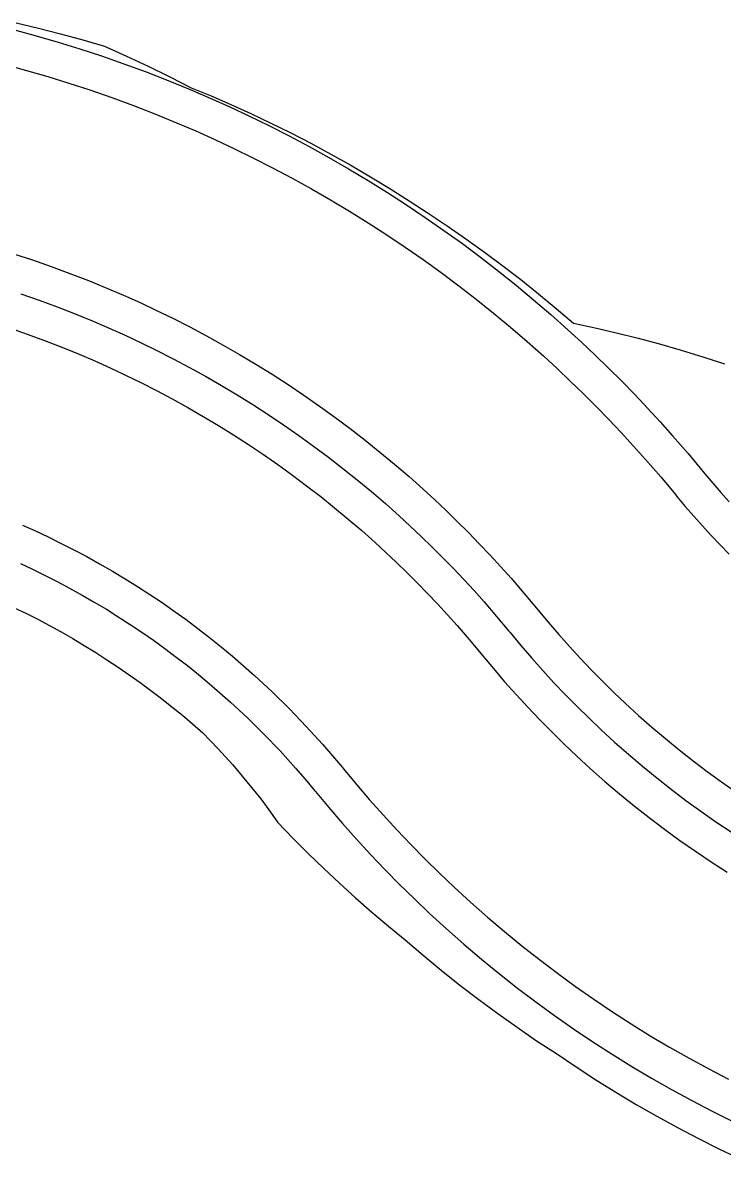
# Model space of a CAD drawing. Extents: x 8855 to 9481, y 3861 to 4019.
# Drawn here: x 9168.1 to 9246.3, y 3871.8 to 3998.5 of the extents above; entities that cross this region are included whole.
import ezdxf

# ---------------------------------------------------------------- set-up
doc = ezdxf.new("R2010")
doc.units = 0
doc.header["$MEASUREMENT"] = 0
doc.layers.add('TRIMBLE_ROAD', color=7, linetype='CONTINUOUS')

msp = doc.modelspace()

# ---------------------------------------------------------------- linework, layer by layer
at = {"layer": 'TRIMBLE_ROAD', "color": 1}
for points in [[(9167.422205, 3998.539347, 1960.168267), (9169.89764, 3997.94845, 1960.150864), (9172.363938, 3997.314957, 1960.13346), (9174.820365, 3996.639009, 1960.116057), (9177.266192, 3995.920758, 1960.098654), (9179.711479, 3994.827225, 1960.180648), (9182.132935, 3993.691499, 1960.262642), (9184.529832, 3992.514082, 1960.344636), (9186.901457, 3991.295491, 1960.42663), (9189.130266, 3990.374156, 1960.482111), (9191.344277, 3989.41647, 1960.537593), (9193.542899, 3988.422671, 1960.593074), (9195.725541, 3987.393006, 1960.648556), (9197.996794, 3986.266143, 1960.675006), (9200.24886, 3985.100423, 1960.701457), (9202.481075, 3983.896174, 1960.727907), (9204.69278, 3982.653733, 1960.754358), (9206.883321, 3981.37345, 1960.780808), (9209.052051, 3980.055685, 1960.807259), (9211.198328, 3978.70081, 1960.833709), (9213.321518, 3977.309208, 1960.86016), (9215.434228, 3975.899962, 1960.892336), (9217.523236, 3974.454328, 1960.924513), (9219.587913, 3972.972705, 1960.956689), (9221.62764, 3971.455503, 1960.988865), (9223.641803, 3969.903141, 1961.021041), (9225.629797, 3968.316051, 1961.053218), (9227.591023, 3966.694674, 1961.085394), (9229.524888, 3965.039461, 1961.11757), (9231.912294, 3964.532768, 1961.4443), (9234.305027, 3963.980615, 1961.771029), (9236.702277, 3963.382755, 1962.097758), (9239.103231, 3962.738954, 1962.424487), (9241.507069, 3962.048993, 1962.751216), (9243.912965, 3961.312666, 1963.077946), (9246.320089, 3960.529782, 1963.404675)], [(9167.422205, 3998.539347, 1960.168267), (9169.89764, 3997.94845, 1960.150864), (9172.363938, 3997.314957, 1960.13346), (9174.820365, 3996.639009, 1960.116057), (9177.266192, 3995.920758, 1960.098654), (9179.711479, 3994.827225, 1960.180648), (9182.132935, 3993.691499, 1960.262642), (9184.529832, 3992.514082, 1960.344636), (9186.901457, 3991.295491, 1960.42663), (9189.130266, 3990.374156, 1960.482111), (9191.344277, 3989.41647, 1960.537593), (9193.542899, 3988.422671, 1960.593074), (9195.725541, 3987.393006, 1960.648556), (9197.996794, 3986.266143, 1960.675006), (9200.24886, 3985.100423, 1960.701457), (9202.481075, 3983.896174, 1960.727907), (9204.69278, 3982.653733, 1960.754358), (9206.883321, 3981.37345, 1960.780808), (9209.052051, 3980.055685, 1960.807259), (9211.198328, 3978.70081, 1960.833709), (9213.321518, 3977.309208, 1960.86016), (9215.434228, 3975.899962, 1960.892336), (9217.523236, 3974.454328, 1960.924513), (9219.587913, 3972.972705, 1960.956689), (9221.62764, 3971.455503, 1960.988865), (9223.641803, 3969.903141, 1961.021041), (9225.629797, 3968.316051, 1961.053218), (9227.591023, 3966.694674, 1961.085394), (9229.524888, 3965.039461, 1961.11757), (9231.912294, 3964.532768, 1961.4443), (9234.305027, 3963.980615, 1961.771029), (9236.702277, 3963.382755, 1962.097758), (9239.103231, 3962.738954, 1962.424487), (9241.507069, 3962.048993, 1962.751216), (9243.912965, 3961.312666, 1963.077946), (9246.320089, 3960.529782, 1963.404675)], [(9167.212481, 3997.742683, 1960.248771), (9169.652512, 3997.077995, 1960.282856), (9172.08083, 3996.371713, 1960.31694), (9174.496725, 3995.624041, 1960.351025), (9176.899492, 3994.835198, 1960.385109), (9179.402753, 3993.964554, 1960.40971), (9181.890022, 3993.049224, 1960.434311), (9184.360502, 3992.089502, 1960.458911), (9186.813399, 3991.085694, 1960.483512), (9189.025676, 3990.135907, 1960.502386), (9191.22221, 3989.15026, 1960.521259), (9193.402421, 3988.129013, 1960.540133), (9195.56573, 3987.072436, 1960.559007), (9197.819302, 3985.924839, 1960.578832), (9200.052935, 3984.738903, 1960.598658), (9202.265979, 3983.514975, 1960.618483), (9204.457786, 3982.253411, 1960.638308), (9206.627717, 3980.954581, 1960.658134), (9208.775139, 3979.618862, 1960.677959), (9210.899424, 3978.246646, 1960.697785), (9212.999951, 3976.838333, 1960.71761), (9215.076109, 3975.394335, 1960.737435), (9217.12729, 3973.915072, 1960.757261), (9219.152896, 3972.400977, 1960.777086), (9221.152335, 3970.852491, 1960.796912), (9223.125023, 3969.270068, 1960.816737), (9225.070384, 3967.654169, 1960.836563), (9226.987851, 3966.005265, 1960.856388), (9228.876864, 3964.323839, 1960.876213), (9230.40795, 3962.917685, 1960.89251), (9231.919134, 3961.490164, 1960.908807), (9233.410118, 3960.041558, 1960.925103), (9234.880609, 3958.572153, 1960.9414), (9236.330316, 3957.082239, 1960.957697), (9237.758953, 3955.57211, 1960.973993), (9239.166238, 3954.042064, 1960.99029), (9240.551893, 3952.492402, 1961.006586), (9242.273029, 3950.504815, 1961.006088), (9243.958586, 3948.486967, 1961.00559), (9244.139166, 3948.26641, 1961.005536), (9245.022485, 3947.203816, 1961.005108), (9245.923584, 3946.156257, 1961.00468), (9246.842207, 3945.124031, 1961.004251)], [(9167.212481, 3997.742683, 1960.248771), (9169.652512, 3997.077995, 1960.282856), (9172.08083, 3996.371713, 1960.31694), (9174.496725, 3995.624041, 1960.351025), (9176.899492, 3994.835198, 1960.385109), (9179.402753, 3993.964554, 1960.40971), (9181.890022, 3993.049224, 1960.434311), (9184.360502, 3992.089502, 1960.458911), (9186.813399, 3991.085694, 1960.483512), (9189.025676, 3990.135907, 1960.502386), (9191.22221, 3989.15026, 1960.521259), (9193.402421, 3988.129013, 1960.540133), (9195.56573, 3987.072436, 1960.559007), (9197.819302, 3985.924839, 1960.578832), (9200.052935, 3984.738903, 1960.598658), (9202.265979, 3983.514975, 1960.618483), (9204.457786, 3982.253411, 1960.638308), (9206.627717, 3980.954581, 1960.658134), (9208.775139, 3979.618862, 1960.677959), (9210.899424, 3978.246646, 1960.697785), (9212.999951, 3976.838333, 1960.71761), (9215.076109, 3975.394335, 1960.737435), (9217.12729, 3973.915072, 1960.757261), (9219.152896, 3972.400977, 1960.777086), (9221.152335, 3970.852491, 1960.796912), (9223.125023, 3969.270068, 1960.816737), (9225.070384, 3967.654169, 1960.836563), (9226.987851, 3966.005265, 1960.856388), (9228.876864, 3964.323839, 1960.876213), (9230.40795, 3962.917685, 1960.89251), (9231.919134, 3961.490164, 1960.908807), (9233.410118, 3960.041558, 1960.925103), (9234.880609, 3958.572153, 1960.9414), (9236.330316, 3957.082239, 1960.957697), (9237.758953, 3955.57211, 1960.973993), (9239.166238, 3954.042064, 1960.99029), (9240.551893, 3952.492402, 1961.006586), (9242.273029, 3950.504815, 1961.006088), (9243.958586, 3948.486967, 1961.00559), (9244.139166, 3948.26641, 1961.005536), (9245.022485, 3947.203816, 1961.005108), (9245.923584, 3946.156257, 1961.00468), (9246.842207, 3945.124031, 1961.004251)], [(9166.194165, 3993.874475, 1960.368771), (9168.56825, 3993.227752, 1960.402856), (9170.930937, 3992.540558, 1960.43694), (9173.281538, 3991.813093, 1960.471025), (9175.619365, 3991.045571, 1960.505109), (9178.054971, 3990.198458, 1960.52971), (9180.475017, 3989.307867, 1960.554311), (9182.878726, 3988.374082, 1960.578911), (9185.265329, 3987.397404, 1960.603512), (9187.417815, 3986.473288, 1960.622386), (9189.554983, 3985.51428, 1960.641259), (9191.676269, 3984.520634, 1960.660133), (9193.781111, 3983.492613, 1960.679007), (9195.973775, 3982.376032, 1960.698832), (9198.14704, 3981.222149, 1960.718658), (9200.300271, 3980.0313, 1960.738483), (9202.432841, 3978.803832, 1960.758308), (9204.544125, 3977.540105, 1960.778134), (9206.633508, 3976.240487, 1960.797959), (9208.70038, 3974.905358, 1960.817785), (9210.744137, 3973.535108, 1960.83761), (9212.764182, 3972.130136, 1960.857435), (9214.759925, 3970.690853, 1960.877261), (9216.730785, 3969.21768, 1960.897086), (9218.676185, 3967.711045, 1960.916912), (9220.595557, 3966.17139, 1960.936737), (9222.488342, 3964.599164, 1960.956563), (9224.353985, 3962.994825, 1960.976388), (9226.191943, 3961.358843, 1960.996213), (9227.681648, 3959.990693, 1961.01251), (9229.15199, 3958.601754, 1961.028807), (9230.602677, 3957.192299, 1961.045103), (9232.033425, 3955.762608, 1961.0614), (9233.443951, 3954.312962, 1961.077697), (9234.833976, 3952.843647, 1961.093993), (9236.203226, 3951.354953, 1961.11029), (9237.551431, 3949.847174, 1961.126586), (9239.22605, 3947.913306, 1961.126088), (9240.866051, 3945.949994, 1961.12559), (9241.04175, 3945.735398, 1961.125536), (9241.968158, 3944.62097, 1961.125108), (9242.913214, 3943.522312, 1961.12468), (9243.876648, 3942.439733, 1961.124251), (9244.858187, 3941.373543, 1961.123823), (9245.857553, 3940.324044, 1961.123394), (9246.874462, 3939.291534, 1961.122966)], [(9166.194165, 3993.874475, 1960.368771), (9168.56825, 3993.227752, 1960.402856), (9170.930937, 3992.540558, 1960.43694), (9173.281538, 3991.813093, 1960.471025), (9175.619365, 3991.045571, 1960.505109), (9178.054971, 3990.198458, 1960.52971), (9180.475017, 3989.307867, 1960.554311), (9182.878726, 3988.374082, 1960.578911), (9185.265329, 3987.397404, 1960.603512), (9187.417815, 3986.473288, 1960.622386), (9189.554983, 3985.51428, 1960.641259), (9191.676269, 3984.520634, 1960.660133), (9193.781111, 3983.492613, 1960.679007), (9195.973775, 3982.376032, 1960.698832), (9198.14704, 3981.222149, 1960.718658), (9200.300271, 3980.0313, 1960.738483), (9202.432841, 3978.803832, 1960.758308), (9204.544125, 3977.540105, 1960.778134), (9206.633508, 3976.240487, 1960.797959), (9208.70038, 3974.905358, 1960.817785), (9210.744137, 3973.535108, 1960.83761), (9212.764182, 3972.130136, 1960.857435), (9214.759925, 3970.690853, 1960.877261), (9216.730785, 3969.21768, 1960.897086), (9218.676185, 3967.711045, 1960.916912), (9220.595557, 3966.17139, 1960.936737), (9222.488342, 3964.599164, 1960.956563), (9224.353985, 3962.994825, 1960.976388), (9226.191943, 3961.358843, 1960.996213), (9227.681648, 3959.990693, 1961.01251), (9229.15199, 3958.601754, 1961.028807), (9230.602677, 3957.192299, 1961.045103), (9232.033425, 3955.762608, 1961.0614), (9233.443951, 3954.312962, 1961.077697), (9234.833976, 3952.843647, 1961.093993), (9236.203226, 3951.354953, 1961.11029), (9237.551431, 3949.847174, 1961.126586), (9239.22605, 3947.913306, 1961.126088), (9240.866051, 3945.949994, 1961.12559), (9241.04175, 3945.735398, 1961.125536), (9241.968158, 3944.62097, 1961.125108), (9242.913214, 3943.522312, 1961.12468), (9243.876648, 3942.439733, 1961.124251), (9244.858187, 3941.373543, 1961.123823), (9245.857553, 3940.324044, 1961.123394), (9246.874462, 3939.291534, 1961.122966)], [(9167.205603, 3972.758356, 1959.871025), (9169.218732, 3972.097434, 1959.905109), (9171.316059, 3971.367976, 1959.92971), (9173.399987, 3970.601078, 1959.954311), (9175.469848, 3969.796985, 1959.978911), (9177.524978, 3968.955957, 1960.003512), (9179.378507, 3968.16019, 1960.022386), (9181.218847, 3967.334378, 1960.041259), (9183.04551, 3966.478738, 1960.060133), (9184.858012, 3965.593498, 1960.079007), (9186.74614, 3964.631998, 1960.098832), (9188.617562, 3963.638376, 1960.118658), (9190.471734, 3962.612923, 1960.138483), (9192.308113, 3961.555937, 1960.158308), (9194.126164, 3960.467727, 1960.178134), (9195.925354, 3959.348612, 1960.197959), (9197.705161, 3958.198918, 1960.217785), (9199.465062, 3957.01898, 1960.23761), (9201.204546, 3955.809143, 1960.257435), (9202.923103, 3954.569761, 1960.277261), (9204.620232, 3953.301194, 1960.297086), (9206.295437, 3952.003815, 1960.316912), (9207.94823, 3950.678001, 1960.336737), (9209.578128, 3949.324139, 1960.356563), (9211.184654, 3947.942625, 1960.376388), (9212.76734, 3946.533863, 1960.396213), (9214.050142, 3945.355734, 1960.41251), (9215.316269, 3944.159703, 1960.428807), (9216.565473, 3942.946006, 1960.445103), (9217.797505, 3941.714883, 1960.4614), (9219.012124, 3940.466577, 1960.477697), (9220.20909, 3939.201333, 1960.493993), (9221.388167, 3937.919402, 1960.51029), (9222.549122, 3936.621037, 1960.526586), (9223.991155, 3934.955761, 1960.547198), (9225.403378, 3933.265132, 1960.56781), (9225.554674, 3933.080341, 1960.570044), (9226.696526, 3931.706744, 1960.587966), (9227.861362, 3930.352583, 1960.605888), (9229.04885, 3929.018242, 1960.62381), (9230.258655, 3927.704101, 1960.641732), (9231.490431, 3926.410532, 1960.659654), (9232.743831, 3925.137903, 1960.677576), (9234.018496, 3923.886575, 1960.695498), (9235.314067, 3922.656904, 1960.71342), (9236.771145, 3921.322283, 1960.733245), (9238.252847, 3920.015053, 1960.753071), (9239.758658, 3918.735669, 1960.772896), (9241.288056, 3917.484576, 1960.792722), (9242.840508, 3916.262209, 1960.812547), (9244.415476, 3915.068991, 1960.832373), (9246.012412, 3913.905339, 1960.852198), (9247.63076, 3912.771655, 1960.872023)], [(9167.205603, 3972.758356, 1959.871025), (9169.218732, 3972.097434, 1959.905109), (9171.316059, 3971.367976, 1959.92971), (9173.399987, 3970.601078, 1959.954311), (9175.469848, 3969.796985, 1959.978911), (9177.524978, 3968.955957, 1960.003512), (9179.378507, 3968.16019, 1960.022386), (9181.218847, 3967.334378, 1960.041259), (9183.04551, 3966.478738, 1960.060133), (9184.858012, 3965.593498, 1960.079007), (9186.74614, 3964.631998, 1960.098832), (9188.617562, 3963.638376, 1960.118658), (9190.471734, 3962.612923, 1960.138483), (9192.308113, 3961.555937, 1960.158308), (9194.126164, 3960.467727, 1960.178134), (9195.925354, 3959.348612, 1960.197959), (9197.705161, 3958.198918, 1960.217785), (9199.465062, 3957.01898, 1960.23761), (9201.204546, 3955.809143, 1960.257435), (9202.923103, 3954.569761, 1960.277261), (9204.620232, 3953.301194, 1960.297086), (9206.295437, 3952.003815, 1960.316912), (9207.94823, 3950.678001, 1960.336737), (9209.578128, 3949.324139, 1960.356563), (9211.184654, 3947.942625, 1960.376388), (9212.76734, 3946.533863, 1960.396213), (9214.050142, 3945.355734, 1960.41251), (9215.316269, 3944.159703, 1960.428807), (9216.565473, 3942.946006, 1960.445103), (9217.797505, 3941.714883, 1960.4614), (9219.012124, 3940.466577, 1960.477697), (9220.20909, 3939.201333, 1960.493993), (9221.388167, 3937.919402, 1960.51029), (9222.549122, 3936.621037, 1960.526586), (9223.991155, 3934.955761, 1960.547198), (9225.403378, 3933.265132, 1960.56781), (9225.554674, 3933.080341, 1960.570044), (9226.696526, 3931.706744, 1960.587966), (9227.861362, 3930.352583, 1960.605888), (9229.04885, 3929.018242, 1960.62381), (9230.258655, 3927.704101, 1960.641732), (9231.490431, 3926.410532, 1960.659654), (9232.743831, 3925.137903, 1960.677576), (9234.018496, 3923.886575, 1960.695498), (9235.314067, 3922.656904, 1960.71342), (9236.771145, 3921.322283, 1960.733245), (9238.252847, 3920.015053, 1960.753071), (9239.758658, 3918.735669, 1960.772896), (9241.288056, 3917.484576, 1960.792722), (9242.840508, 3916.262209, 1960.812547), (9244.415476, 3915.068991, 1960.832373), (9246.012412, 3913.905339, 1960.852198), (9247.63076, 3912.771655, 1960.872023)], [(9167.938605, 3968.307807, 1959.785109), (9169.968276, 3967.601879, 1959.80971), (9171.984981, 3966.85972, 1959.834311), (9173.988072, 3966.081566, 1959.858911), (9175.976908, 3965.267668, 1959.883512), (9177.770646, 3964.497571, 1959.902386), (9179.55162, 3963.698397, 1959.921259), (9181.319358, 3962.870359, 1959.940133), (9183.073393, 3962.013675, 1959.959007), (9184.900613, 3961.083191, 1959.978832), (9186.711667, 3960.121622, 1959.998658), (9188.506026, 3959.129247, 1960.018483), (9190.283168, 3958.106358, 1960.038308), (9192.042571, 3957.053252, 1960.058134), (9193.783724, 3955.970237, 1960.077959), (9195.506117, 3954.85763, 1960.097785), (9197.209248, 3953.715754, 1960.11761), (9198.892619, 3952.544944, 1960.137435), (9200.555738, 3951.345542, 1960.157261), (9202.198121, 3950.117897, 1960.177086), (9203.819288, 3948.862369, 1960.196912), (9205.418765, 3947.579323, 1960.216737), (9206.996085, 3946.269134, 1960.236563), (9208.550788, 3944.932185, 1960.256388), (9210.08242, 3943.568867, 1960.276213), (9211.323841, 3942.428742, 1960.29251), (9212.549125, 3941.271292, 1960.308807), (9213.758032, 3940.096747, 1960.325103), (9214.950321, 3938.905338, 1960.3414), (9216.125759, 3937.6973, 1960.357697), (9217.284113, 3936.47287, 1960.373993), (9218.425155, 3935.232292, 1960.39029), (9219.54866, 3933.97581, 1960.406586), (9220.944176, 3932.364253, 1960.427198), (9222.310843, 3930.72816, 1960.44781), (9222.457259, 3930.549329, 1960.450044), (9223.6422, 3929.123899, 1960.467966), (9224.850991, 3927.718637, 1960.485888), (9226.083291, 3926.333944, 1960.50381), (9227.338748, 3924.970213, 1960.521732), (9228.617007, 3923.62783, 1960.539654), (9229.917704, 3922.307177, 1960.557576), (9231.240471, 3921.008629, 1960.575498), (9232.58493, 3919.732555, 1960.59342), (9234.096992, 3918.347571, 1960.613245), (9235.634608, 3916.991012, 1960.633071), (9237.197243, 3915.66335, 1960.652896), (9238.784353, 3914.365046, 1960.672722), (9240.395389, 3913.096551, 1960.692547), (9242.029789, 3911.858306, 1960.712373), (9243.686987, 3910.650742, 1960.732198), (9245.366405, 3909.474278, 1960.752023), (9247.067461, 3908.329323, 1960.771849)], [(9167.938605, 3968.307807, 1959.785109), (9169.968276, 3967.601879, 1959.80971), (9171.984981, 3966.85972, 1959.834311), (9173.988072, 3966.081566, 1959.858911), (9175.976908, 3965.267668, 1959.883512), (9177.770646, 3964.497571, 1959.902386), (9179.55162, 3963.698397, 1959.921259), (9181.319358, 3962.870359, 1959.940133), (9183.073393, 3962.013675, 1959.959007), (9184.900613, 3961.083191, 1959.978832), (9186.711667, 3960.121622, 1959.998658), (9188.506026, 3959.129247, 1960.018483), (9190.283168, 3958.106358, 1960.038308), (9192.042571, 3957.053252, 1960.058134), (9193.783724, 3955.970237, 1960.077959), (9195.506117, 3954.85763, 1960.097785), (9197.209248, 3953.715754, 1960.11761), (9198.892619, 3952.544944, 1960.137435), (9200.555738, 3951.345542, 1960.157261), (9202.198121, 3950.117897, 1960.177086), (9203.819288, 3948.862369, 1960.196912), (9205.418765, 3947.579323, 1960.216737), (9206.996085, 3946.269134, 1960.236563), (9208.550788, 3944.932185, 1960.256388), (9210.08242, 3943.568867, 1960.276213), (9211.323841, 3942.428742, 1960.29251), (9212.549125, 3941.271292, 1960.308807), (9213.758032, 3940.096747, 1960.325103), (9214.950321, 3938.905338, 1960.3414), (9216.125759, 3937.6973, 1960.357697), (9217.284113, 3936.47287, 1960.373993), (9218.425155, 3935.232292, 1960.39029), (9219.54866, 3933.97581, 1960.406586), (9220.944176, 3932.364253, 1960.427198), (9222.310843, 3930.72816, 1960.44781), (9222.457259, 3930.549329, 1960.450044), (9223.6422, 3929.123899, 1960.467966), (9224.850991, 3927.718637, 1960.485888), (9226.083291, 3926.333944, 1960.50381), (9227.338748, 3924.970213, 1960.521732), (9228.617007, 3923.62783, 1960.539654), (9229.917704, 3922.307177, 1960.557576), (9231.240471, 3921.008629, 1960.575498), (9232.58493, 3919.732555, 1960.59342), (9234.096992, 3918.347571, 1960.613245), (9235.634608, 3916.991012, 1960.633071), (9237.197243, 3915.66335, 1960.652896), (9238.784353, 3914.365046, 1960.672722), (9240.395389, 3913.096551, 1960.692547), (9242.029789, 3911.858306, 1960.712373), (9243.686987, 3910.650742, 1960.732198), (9245.366405, 3909.474278, 1960.752023), (9247.067461, 3908.329323, 1960.771849)], [(9166.658478, 3964.518179, 1959.905109), (9168.620494, 3963.835783, 1959.92971), (9170.569975, 3963.118362, 1959.954311), (9172.506297, 3962.366147, 1959.978911), (9174.428838, 3961.579378, 1960.003512), (9176.162785, 3960.834951, 1960.022386), (9177.884392, 3960.062417, 1960.041259), (9179.593206, 3959.26198, 1960.060133), (9181.288773, 3958.433852, 1960.079007), (9183.055086, 3957.534385, 1960.098832), (9184.805771, 3956.604867, 1960.118658), (9186.540319, 3955.645572, 1960.138483), (9188.258222, 3954.656779, 1960.158308), (9189.958979, 3953.638776, 1960.178134), (9191.642093, 3952.591862, 1960.197959), (9193.307073, 3951.516341, 1960.217785), (9194.953433, 3950.412529, 1960.23761), (9196.580691, 3949.280746, 1960.257435), (9198.188374, 3948.121324, 1960.277261), (9199.776011, 3946.9346, 1960.297086), (9201.343138, 3945.720923, 1960.316912), (9202.889299, 3944.480645, 1960.336737), (9204.414042, 3943.214129, 1960.356563), (9205.916922, 3941.921745, 1960.376388), (9207.397499, 3940.603871, 1960.396213), (9208.597539, 3939.50175, 1960.41251), (9209.781981, 3938.382882, 1960.428807), (9210.950591, 3937.247488, 1960.445103), (9212.103137, 3936.095793, 1960.4614), (9213.239394, 3934.928022, 1960.477697), (9214.359136, 3933.744408, 1960.493993), (9215.462144, 3932.545182, 1960.51029), (9216.548198, 3931.330582, 1960.526586), (9217.897197, 3929.772744, 1960.547198), (9219.218308, 3928.191187, 1960.56781), (9219.359844, 3928.018318, 1960.570044), (9220.587873, 3926.541053, 1960.587966), (9221.840621, 3925.084692, 1960.605888), (9223.117731, 3923.649646, 1960.62381), (9224.418842, 3922.236324, 1960.641732), (9225.743583, 3920.845128, 1960.659654), (9227.091578, 3919.476451, 1960.677576), (9228.462445, 3918.130683, 1960.695498), (9229.855794, 3916.808207, 1960.71342), (9231.42284, 3915.372859, 1960.733245), (9233.016369, 3913.966971, 1960.753071), (9234.635827, 3912.59103, 1960.772896), (9236.280651, 3911.245515, 1960.792722), (9237.950269, 3909.930893, 1960.812547), (9239.644102, 3908.647621, 1960.832373), (9241.361561, 3907.396146, 1960.852198), (9243.10205, 3906.176901, 1960.872023), (9244.864962, 3904.990311, 1960.891849), (9246.649686, 3903.836788, 1960.911674)], [(9166.658478, 3964.518179, 1959.905109), (9168.620494, 3963.835783, 1959.92971), (9170.569975, 3963.118362, 1959.954311), (9172.506297, 3962.366147, 1959.978911), (9174.428838, 3961.579378, 1960.003512), (9176.162785, 3960.834951, 1960.022386), (9177.884392, 3960.062417, 1960.041259), (9179.593206, 3959.26198, 1960.060133), (9181.288773, 3958.433852, 1960.079007), (9183.055086, 3957.534385, 1960.098832), (9184.805771, 3956.604867, 1960.118658), (9186.540319, 3955.645572, 1960.138483), (9188.258222, 3954.656779, 1960.158308), (9189.958979, 3953.638776, 1960.178134), (9191.642093, 3952.591862, 1960.197959), (9193.307073, 3951.516341, 1960.217785), (9194.953433, 3950.412529, 1960.23761), (9196.580691, 3949.280746, 1960.257435), (9198.188374, 3948.121324, 1960.277261), (9199.776011, 3946.9346, 1960.297086), (9201.343138, 3945.720923, 1960.316912), (9202.889299, 3944.480645, 1960.336737), (9204.414042, 3943.214129, 1960.356563), (9205.916922, 3941.921745, 1960.376388), (9207.397499, 3940.603871, 1960.396213), (9208.597539, 3939.50175, 1960.41251), (9209.781981, 3938.382882, 1960.428807), (9210.950591, 3937.247488, 1960.445103), (9212.103137, 3936.095793, 1960.4614), (9213.239394, 3934.928022, 1960.477697), (9214.359136, 3933.744408, 1960.493993), (9215.462144, 3932.545182, 1960.51029), (9216.548198, 3931.330582, 1960.526586), (9217.897197, 3929.772744, 1960.547198), (9219.218308, 3928.191187, 1960.56781), (9219.359844, 3928.018318, 1960.570044), (9220.587873, 3926.541053, 1960.587966), (9221.840621, 3925.084692, 1960.605888), (9223.117731, 3923.649646, 1960.62381), (9224.418842, 3922.236324, 1960.641732), (9225.743583, 3920.845128, 1960.659654), (9227.091578, 3919.476451, 1960.677576), (9228.462445, 3918.130683, 1960.695498), (9229.855794, 3916.808207, 1960.71342), (9231.42284, 3915.372859, 1960.733245), (9233.016369, 3913.966971, 1960.753071), (9234.635827, 3912.59103, 1960.772896), (9236.280651, 3911.245515, 1960.792722), (9237.950269, 3909.930893, 1960.812547), (9239.644102, 3908.647621, 1960.832373), (9241.361561, 3907.396146, 1960.852198), (9243.10205, 3906.176901, 1960.872023), (9244.864962, 3904.990311, 1960.891849), (9246.649686, 3903.836788, 1960.911674)], [(9168.123477, 3942.521854, 1960.138056), (9169.548256, 3941.882515, 1960.173684), (9170.962447, 3941.220084, 1960.209312), (9172.365675, 3940.534738, 1960.24494), (9173.827451, 3939.79035, 1960.282366), (9175.276294, 3939.021095, 1960.319792), (9176.711782, 3938.227195, 1960.357218), (9178.133495, 3937.408883, 1960.394645), (9179.541017, 3936.566399, 1960.432071), (9180.93394, 3935.699987, 1960.469497), (9182.311854, 3934.809901, 1960.506923), (9183.674359, 3933.8964, 1960.544349), (9185.021055, 3932.959753, 1960.581779), (9186.351551, 3932.000231, 1960.619209), (9187.665458, 3931.018115, 1960.656639), (9188.962391, 3930.013692, 1960.694069), (9190.241972, 3928.987255, 1960.731499), (9191.503829, 3927.939105, 1960.768929), (9192.747591, 3926.869546, 1960.806359), (9193.972896, 3925.778891, 1960.843789), (9195.946261, 3923.940831, 1960.905333), (9197.867218, 3922.048067, 1960.966876), (9199.734251, 3920.102094, 1961.02842), (9201.545888, 3918.104445, 1961.089963), (9202.662301, 3916.815199, 1961.128887), (9203.755635, 3915.506325, 1961.16781), (9203.872768, 3915.363261, 1961.170044), (9205.316241, 3913.626827, 1961.187966), (9206.788769, 3911.914963, 1961.205888), (9208.289934, 3910.228155, 1961.22381), (9209.819309, 3908.566882, 1961.241732), (9211.376461, 3906.931616, 1961.259654), (9212.960946, 3905.322821, 1961.277576), (9214.572316, 3903.740953, 1961.295498), (9216.210113, 3902.186463, 1961.31342), (9218.052079, 3900.4993, 1961.333245), (9219.925175, 3898.846765, 1961.353071), (9221.828748, 3897.229431, 1961.372896), (9223.762137, 3895.64786, 1961.392722), (9225.724671, 3894.102603, 1961.412547), (9227.715668, 3892.594196, 1961.432373), (9229.734436, 3891.123164, 1961.452198), (9231.780273, 3889.690016, 1961.472023), (9233.852468, 3888.295253, 1961.491849), (9235.950302, 3886.939357, 1961.511674), (9238.073045, 3885.622801, 1961.5315), (9240.21996, 3884.346041, 1961.551325), (9242.390301, 3883.109521, 1961.57115), (9244.583313, 3881.913672, 1961.590976), (9246.798236, 3880.758908, 1961.610801)], [(9168.123477, 3942.521854, 1960.138056), (9169.548256, 3941.882515, 1960.173684), (9170.962447, 3941.220084, 1960.209312), (9172.365675, 3940.534738, 1960.24494), (9173.827451, 3939.79035, 1960.282366), (9175.276294, 3939.021095, 1960.319792), (9176.711782, 3938.227195, 1960.357218), (9178.133495, 3937.408883, 1960.394645), (9179.541017, 3936.566399, 1960.432071), (9180.93394, 3935.699987, 1960.469497), (9182.311854, 3934.809901, 1960.506923), (9183.674359, 3933.8964, 1960.544349), (9185.021055, 3932.959753, 1960.581779), (9186.351551, 3932.000231, 1960.619209), (9187.665458, 3931.018115, 1960.656639), (9188.962391, 3930.013692, 1960.694069), (9190.241972, 3928.987255, 1960.731499), (9191.503829, 3927.939105, 1960.768929), (9192.747591, 3926.869546, 1960.806359), (9193.972896, 3925.778891, 1960.843789), (9195.946261, 3923.940831, 1960.905333), (9197.867218, 3922.048067, 1960.966876), (9199.734251, 3920.102094, 1961.02842), (9201.545888, 3918.104445, 1961.089963), (9202.662301, 3916.815199, 1961.128887), (9203.755635, 3915.506325, 1961.16781), (9203.872768, 3915.363261, 1961.170044), (9205.316241, 3913.626827, 1961.187966), (9206.788769, 3911.914963, 1961.205888), (9208.289934, 3910.228155, 1961.22381), (9209.819309, 3908.566882, 1961.241732), (9211.376461, 3906.931616, 1961.259654), (9212.960946, 3905.322821, 1961.277576), (9214.572316, 3903.740953, 1961.295498), (9216.210113, 3902.186463, 1961.31342), (9218.052079, 3900.4993, 1961.333245), (9219.925175, 3898.846765, 1961.353071), (9221.828748, 3897.229431, 1961.372896), (9223.762137, 3895.64786, 1961.392722), (9225.724671, 3894.102603, 1961.412547), (9227.715668, 3892.594196, 1961.432373), (9229.734436, 3891.123164, 1961.452198), (9231.780273, 3889.690016, 1961.472023), (9233.852468, 3888.295253, 1961.491849), (9235.950302, 3886.939357, 1961.511674), (9238.073045, 3885.622801, 1961.5315), (9240.21996, 3884.346041, 1961.551325), (9242.390301, 3883.109521, 1961.57115), (9244.583313, 3881.913672, 1961.590976), (9246.798236, 3880.758908, 1961.610801)], [(9167.881029, 3938.246535, 1960.053684), (9169.236295, 3937.611705, 1960.089312), (9170.581055, 3936.954915, 1960.12494), (9171.981924, 3936.241543, 1960.162366), (9173.370399, 3935.50434, 1960.199792), (9174.746074, 3934.74352, 1960.237218), (9176.108549, 3933.959304, 1960.274645), (9177.457425, 3933.151923, 1960.312071), (9178.792309, 3932.321612, 1960.349497), (9180.11281, 3931.468613, 1960.386923), (9181.418544, 3930.593175, 1960.424349), (9182.709128, 3929.695554, 1960.461779), (9183.984187, 3928.776012, 1960.499209), (9185.243347, 3927.834818, 1960.536639), (9186.486241, 3926.872246, 1960.574069), (9187.712507, 3925.888578, 1960.611499), (9188.921786, 3924.8841, 1960.648929), (9190.113725, 3923.859106, 1960.686359), (9191.287976, 3922.813895, 1960.723789), (9193.179117, 3921.052421, 1960.785333), (9195.020034, 3919.238522, 1960.846876), (9196.809274, 3917.373631, 1960.90842), (9198.545427, 3915.459217, 1960.969963), (9199.615322, 3914.22369, 1961.008887), (9200.6631, 3912.969352, 1961.04781), (9200.775353, 3912.832249, 1961.050044), (9202.261914, 3911.043982, 1961.067966), (9203.778398, 3909.281017, 1961.085888), (9205.324374, 3907.543857, 1961.10381), (9206.899403, 3905.832994, 1961.121732), (9208.503036, 3904.148913, 1961.139654), (9210.13482, 3902.492095, 1961.157576), (9211.794291, 3900.863007, 1961.175498), (9213.480977, 3899.262114, 1961.19342), (9215.377927, 3897.524588, 1961.213245), (9217.306936, 3895.822723, 1961.233071), (9219.267332, 3894.157111, 1961.252896), (9221.258435, 3892.528329, 1961.272722), (9223.279552, 3890.936945, 1961.292547), (9225.329981, 3889.383511, 1961.312373), (9227.409011, 3887.868567, 1961.332198), (9229.515917, 3886.392639, 1961.352023), (9231.649969, 3884.956241, 1961.371849), (9233.810425, 3883.559871, 1961.391674), (9235.996534, 3882.204014, 1961.4115), (9238.207536, 3880.889142, 1961.431325), (9240.442663, 3879.615712, 1961.45115), (9242.701138, 3878.384165, 1961.470976), (9244.982178, 3877.194931, 1961.490801), (9247.284988, 3876.048422, 1961.510627)], [(9167.881029, 3938.246535, 1960.053684), (9169.236295, 3937.611705, 1960.089312), (9170.581055, 3936.954915, 1960.12494), (9171.981924, 3936.241543, 1960.162366), (9173.370399, 3935.50434, 1960.199792), (9174.746074, 3934.74352, 1960.237218), (9176.108549, 3933.959304, 1960.274645), (9177.457425, 3933.151923, 1960.312071), (9178.792309, 3932.321612, 1960.349497), (9180.11281, 3931.468613, 1960.386923), (9181.418544, 3930.593175, 1960.424349), (9182.709128, 3929.695554, 1960.461779), (9183.984187, 3928.776012, 1960.499209), (9185.243347, 3927.834818, 1960.536639), (9186.486241, 3926.872246, 1960.574069), (9187.712507, 3925.888578, 1960.611499), (9188.921786, 3924.8841, 1960.648929), (9190.113725, 3923.859106, 1960.686359), (9191.287976, 3922.813895, 1960.723789), (9193.179117, 3921.052421, 1960.785333), (9195.020034, 3919.238522, 1960.846876), (9196.809274, 3917.373631, 1960.90842), (9198.545427, 3915.459217, 1960.969963), (9199.615322, 3914.22369, 1961.008887), (9200.6631, 3912.969352, 1961.04781), (9200.775353, 3912.832249, 1961.050044), (9202.261914, 3911.043982, 1961.067966), (9203.778398, 3909.281017, 1961.085888), (9205.324374, 3907.543857, 1961.10381), (9206.899403, 3905.832994, 1961.121732), (9208.503036, 3904.148913, 1961.139654), (9210.13482, 3902.492095, 1961.157576), (9211.794291, 3900.863007, 1961.175498), (9213.480977, 3899.262114, 1961.19342), (9215.377927, 3897.524588, 1961.213245), (9217.306936, 3895.822723, 1961.233071), (9219.267332, 3894.157111, 1961.252896), (9221.258435, 3892.528329, 1961.272722), (9223.279552, 3890.936945, 1961.292547), (9225.329981, 3889.383511, 1961.312373), (9227.409011, 3887.868567, 1961.332198), (9229.515917, 3886.392639, 1961.352023), (9231.649969, 3884.956241, 1961.371849), (9233.810425, 3883.559871, 1961.391674), (9235.996534, 3882.204014, 1961.4115), (9238.207536, 3880.889142, 1961.431325), (9240.442663, 3879.615712, 1961.45115), (9242.701138, 3878.384165, 1961.470976), (9244.982178, 3877.194931, 1961.490801), (9247.284988, 3876.048422, 1961.510627)], [(9167.183734, 3933.320994, 1958.900215), (9168.476659, 3932.733643, 1958.945755), (9169.806268, 3932.057925, 1958.983486), (9171.124155, 3931.359576, 1959.021216), (9172.429936, 3930.638801, 1959.058946), (9173.723227, 3929.895809, 1959.096676), (9175.003653, 3929.130817, 1959.134406), (9176.270838, 3928.344047, 1959.172137), (9177.524412, 3927.535728, 1959.209867), (9178.764008, 3926.706097, 1959.247597), (9179.995412, 3925.864072, 1959.28799), (9181.212413, 3925.001012, 1959.328383), (9182.414652, 3924.117161, 1959.368775), (9183.601773, 3923.212773, 1959.409168), (9184.773425, 3922.288106, 1959.449561), (9185.929262, 3921.343425, 1959.489954), (9187.068943, 3920.379, 1959.530347), (9188.19213, 3919.395108, 1959.57074), (9189.889871, 3917.619029, 1959.596654), (9191.534203, 3915.798774, 1959.622568), (9193.123986, 3913.935938, 1959.648482), (9194.658128, 3912.032148, 1959.674397), (9195.573542, 3910.786086, 1959.682399), (9196.465268, 3909.525645, 1959.690401), (9196.577414, 3909.40196, 1959.69474), (9198.256302, 3907.656696, 1959.756511), (9199.962434, 3905.942211, 1959.818282), (9201.695248, 3904.258926, 1959.880052), (9203.454179, 3902.607254, 1959.941823), (9205.238653, 3900.987596, 1960.003594), (9207.048092, 3899.400343, 1960.065364), (9208.881912, 3897.845876, 1960.127135), (9210.73952, 3896.324565, 1960.188906), (9212.746701, 3894.597627, 1960.229297), (9214.784572, 3892.909417, 1960.269689), (9216.852389, 3891.26048, 1960.310081), (9218.949396, 3889.651344, 1960.350472), (9221.074829, 3888.082525, 1960.390864), (9223.227912, 3886.554522, 1960.431256), (9225.407864, 3885.067822, 1960.471647), (9227.613894, 3883.622894, 1960.512039), (9229.79623, 3882.145952, 1960.530196), (9232.005821, 3880.709878, 1960.548353), (9234.241903, 3879.315174, 1960.56651), (9236.5037, 3877.96233, 1960.584667), (9238.790429, 3876.65182, 1960.602824), (9241.101299, 3875.384102, 1960.620981), (9243.435507, 3874.159621, 1960.639138), (9245.792246, 3872.978808, 1960.657295), (9248.173101, 3871.847262, 1960.676881)], [(9167.183734, 3933.320994, 1958.900215), (9168.476659, 3932.733643, 1958.945755), (9169.806268, 3932.057925, 1958.983486), (9171.124155, 3931.359576, 1959.021216), (9172.429936, 3930.638801, 1959.058946), (9173.723227, 3929.895809, 1959.096676), (9175.003653, 3929.130817, 1959.134406), (9176.270838, 3928.344047, 1959.172137), (9177.524412, 3927.535728, 1959.209867), (9178.764008, 3926.706097, 1959.247597), (9179.995412, 3925.864072, 1959.28799), (9181.212413, 3925.001012, 1959.328383), (9182.414652, 3924.117161, 1959.368775), (9183.601773, 3923.212773, 1959.409168), (9184.773425, 3922.288106, 1959.449561), (9185.929262, 3921.343425, 1959.489954), (9187.068943, 3920.379, 1959.530347), (9188.19213, 3919.395108, 1959.57074), (9189.889871, 3917.619029, 1959.596654), (9191.534203, 3915.798774, 1959.622568), (9193.123986, 3913.935938, 1959.648482), (9194.658128, 3912.032148, 1959.674397), (9195.573542, 3910.786086, 1959.682399), (9196.465268, 3909.525645, 1959.690401), (9196.577414, 3909.40196, 1959.69474), (9198.256302, 3907.656696, 1959.756511), (9199.962434, 3905.942211, 1959.818282), (9201.695248, 3904.258926, 1959.880052), (9203.454179, 3902.607254, 1959.941823), (9205.238653, 3900.987596, 1960.003594), (9207.048092, 3899.400343, 1960.065364), (9208.881912, 3897.845876, 1960.127135), (9210.73952, 3896.324565, 1960.188906), (9212.746701, 3894.597627, 1960.229297), (9214.784572, 3892.909417, 1960.269689), (9216.852389, 3891.26048, 1960.310081), (9218.949396, 3889.651344, 1960.350472), (9221.074829, 3888.082525, 1960.390864), (9223.227912, 3886.554522, 1960.431256), (9225.407864, 3885.067822, 1960.471647), (9227.613894, 3883.622894, 1960.512039), (9229.79623, 3882.145952, 1960.530196), (9232.005821, 3880.709878, 1960.548353), (9234.241903, 3879.315174, 1960.56651), (9236.5037, 3877.96233, 1960.584667), (9238.790429, 3876.65182, 1960.602824), (9241.101299, 3875.384102, 1960.620981), (9243.435507, 3874.159621, 1960.639138), (9245.792246, 3872.978808, 1960.657295), (9248.173101, 3871.847262, 1960.676881)]]:
    msp.add_polyline3d(points, dxfattribs=at)

doc.saveas('drawing.dxf')
